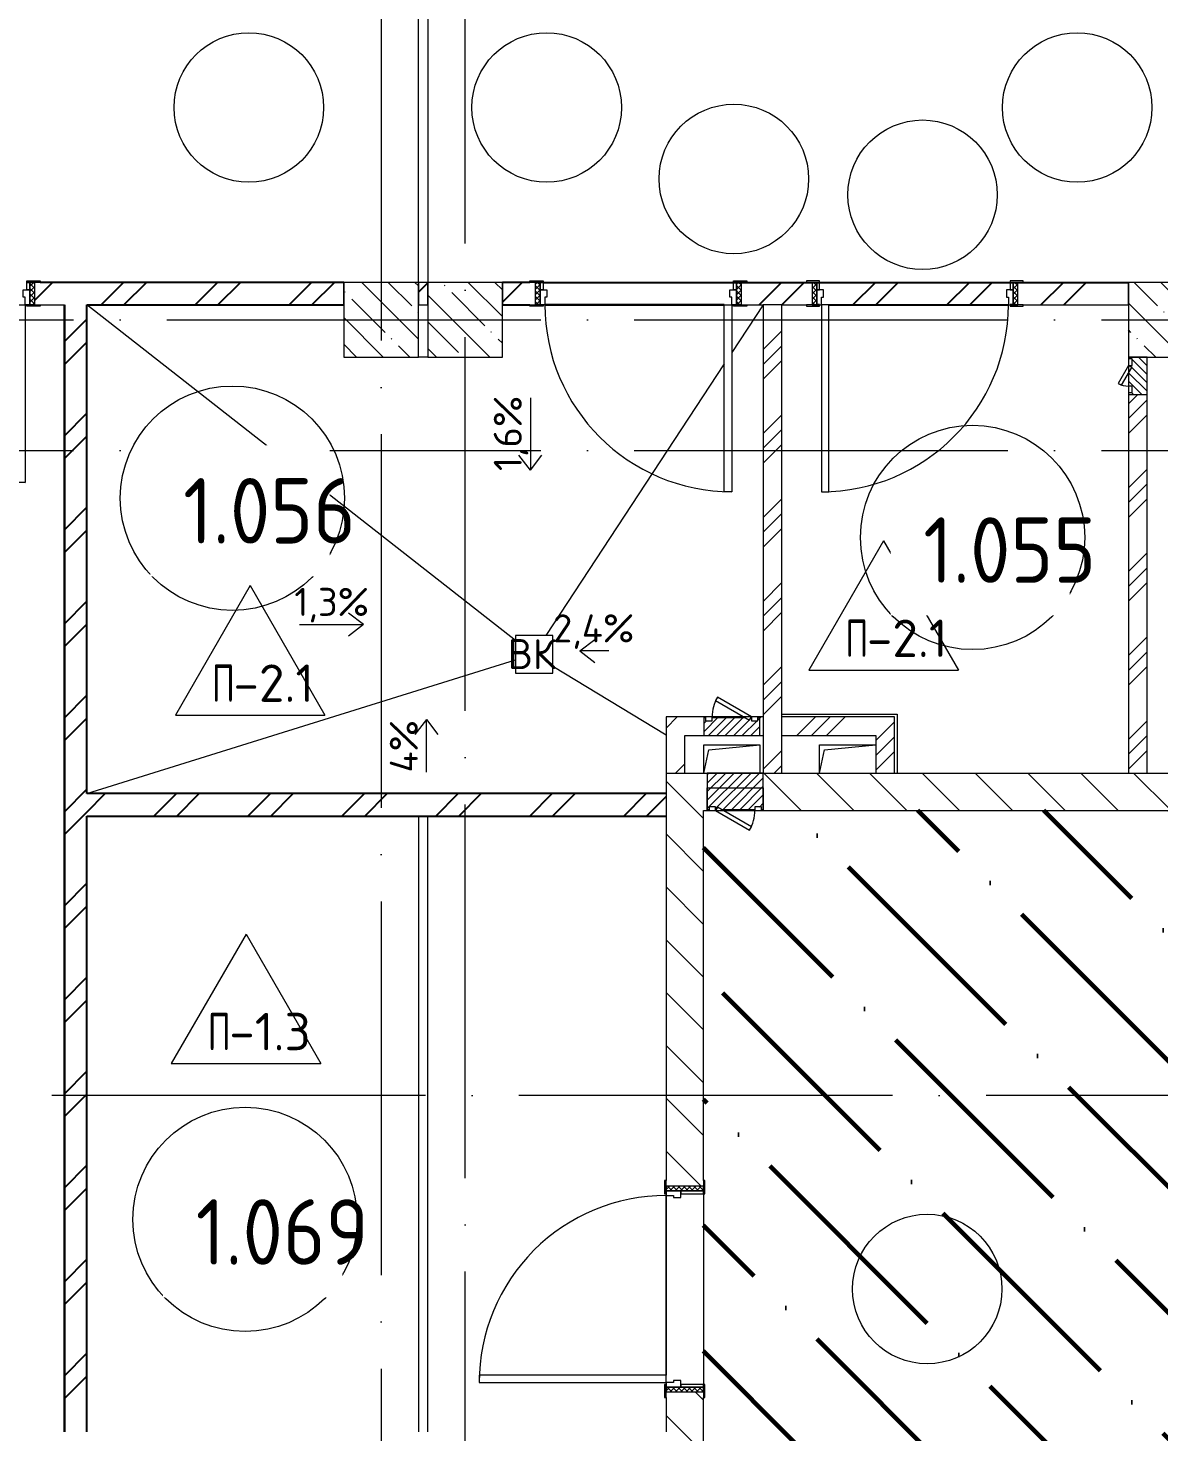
# Model space of a CAD drawing. Header units: millimetres. Extents: x -68946 to 288321, y -402657 to 324925.
# Drawn here: x 123999 to 130051, y 45725 to 53235 of the extents above; entities that cross this region are included whole.
import ezdxf

# ---------------------------------------------------------------- set-up
doc = ezdxf.new("R2010")
doc.units = ezdxf.units.MM
doc.linetypes.add('ADSK_Линия сетки', pattern=[2500, 2000, -250, 0, -250])
for name, color, linetype, lineweight in [('3.4) ПТ-2.15    4 вып', 200, 'Continuous', 60), ('A-AREA-____-IDEN', 250, 'Continuous', 9), ('A-DETL-GENF-OTLN', 250, 'Continuous', 5), ('A-DOOR-____-IDEN', 31, 'Continuous', 9), ('A-DOOR-____-MCUT', 250, 'Continuous', 5), ('A-DOOR-____-OTLN', 250, 'Continuous', 5), ('A-DOOR-FRAM-MCUT', 31, 'Continuous', 5), ('A-DOOR-FRAM-OTLN', 31, 'Continuous', 5), ('A-FLOR-____-IDEN', 11, 'Continuous', 9), ('A-FLOR-____-OTLN', 192, 'Continuous', 9), ('A-GENM-____-MCUT', 250, 'Continuous', 25), ('A-GENM-____-OTLN', 250, 'Continuous', 9), ('A-GLAZ-____-OTLN', 250, 'Continuous', 5), ('A-WALL-____-MCUT', 250, 'Continuous', 13), ('A-WALL-____-PATT', 250, 'Continuous', 13), ('G-____-____-DIMS', 250, 'Continuous', 9), ('G-____-____-TEXT', 250, 'Continuous', 9), ('I-WALL-____-OTLN', 250, 'Continuous', 9), ('S-COLS-____-MCUT', 250, 'Continuous', 25), ('S-COLS-____-OTLN', 250, 'Continuous', 9), ('S-GRID-____-OTLN', 250, 'Continuous', 9)]:
    doc.layers.add(name, color=color, linetype=linetype, lineweight=lineweight)
doc.styles.add('ISOCPEUR_1', font='isocpeur.ttf', dxfattribs={"width": 0.9, "height": 250})
doc.styles.add('ISOCPEUR_2', font='isocpeur.ttf', dxfattribs={"height": 160})
doc.styles.add('ISOCPEUR_3', font='isocpeur.ttf', dxfattribs={"height": 250})
doc.styles.add('ISOCPEUR_4', font='isocpeur.ttf', dxfattribs={"height": 300})
pattern_1 = [(45, (12287.9, -7e-12), (-251.4472, 251.4472), []), (45, (12287.9, 381), (-251.4472, 251.4472), [])]
pattern_2 = [(135, (12287.91, -0.0006), (-141.42136, -141.42136), [])]
pattern_3 = [(45, (12287.9, -0.0006), (-224.5064, 224.5064), []), (45, (12367.3, -0.0006), (0, 449.0128), []), (45, (12208.54, -0.0006), (0, 449.0128), [])]
pattern_4 = [(45, (12287.9, -0.0006), (-251.4472, 251.4472), []), (45, (12287.9, 381), (-251.4472, 251.4472), [])]
pattern_5 = [(135, (12287.91, -0.0006), (-142.5612, -142.5612), []), (135, (12430.48, -0.0006), (-142.5612, -142.5612), [252.016, -50.403, 3.353, -47.05])]
pattern_6 = [(45, (125, 0), (-22.6274, 22.6274), [])]

# ---------------------------------------------------------------- blocks, each defined once
blk = doc.blocks.new('Дверь_СКБ_1Ст_Внутренняя - Д-23л_1100x2100h_КУИ пищеблока-41879388-АР1_Маркировочный план 1 этажа С2и3')
at = {"layer": 'A-DOOR-____-OTLN'}
h = blk.add_hatch(dxfattribs=at)
h.set_pattern_fill('FP_12', color=256, style=0, pattern_type=2)
h.set_pattern_definition([(135, (1751.41, 124.685), (-14.14214, -14.14214), []), (225, (1751.41, 124.685), (14.14214, -14.14214), [])])
h.paths.add_polyline_path([(537.5, 60), (537.5, -60), (562.5, -60), (562.5, 60)])
at = {"layer": 'A-DOOR-FRAM-OTLN'}
h = blk.add_hatch(dxfattribs=at)
h.set_pattern_fill('FP_13', color=256, style=0, pattern_type=2)
h.set_pattern_definition([(45, (-371.384, 124.685), (-14.1421, 14.1421), []), (135, (-371.384, 124.685), (-14.1421, -14.1421), [])])
h.paths.add_polyline_path([(-537.5, 60), (-537.5, -60), (-512.5, -60), (-512.5, 60)])
at = {"layer": 'A-DOOR-____-MCUT'}
for p, q in [((512.5, 1060), (472.5, 1060)), ((472.5, 1060), (472.5, 60)), ((512.5, 60), (512.5, 1060)), ((472.5, 60), (512.5, 60))]:
    blk.add_line(p, q, dxfattribs=at)
at = {"layer": 'A-DOOR-____-OTLN'}
blk.add_arc((512.5, 60), 1000, 90, 180, dxfattribs=at)
at = {"layer": 'A-DOOR-FRAM-MCUT'}
for p, q in [((-497.5, 68), (-567.5, 68)), ((-567.5, 68), (-567.5, 60)), ((-567.5, 60), (-497.5, 60)), ((-512.5, 60), (-537.5, 60)), ((-537.5, 60), (-537.5, -60)), ((-487.5, 60), (-512.5, 60)), ((-512.5, 60), (-512.5, -20)), ((-512.5, -60), (-512.5, 60)), ((-497.5, 60), (-512.5, 60)), ((-512.5, 60), (-512.5, 59)), ((-512.5, 59), (-497.5, 59)), ((-497.5, 60), (-497.5, 68)), ((-497.5, 59), (-497.5, 60)), ((-487.5, 20), (-487.5, 60)), ((-477.5, 20), (-487.5, 20)), ((-477.5, -20), (-477.5, 20)), ((512.5, 20), (502.5, 20)), ((502.5, 20), (502.5, -20)), ((512.5, 60), (512.5, 20)), ((537.5, 60), (512.5, 60)), ((592.5, 68), (522.5, 68)), ((522.5, 68), (522.5, 60)), ((537.5, 60), (522.5, 60)), ((522.5, 60), (522.5, 59)), ((522.5, 60), (592.5, 60)), ((522.5, 59), (537.5, 59)), ((537.5, -20), (537.5, 60)), ((562.5, 60), (537.5, 60)), ((537.5, 60), (537.5, -60)), ((537.5, 59), (537.5, 60)), ((562.5, -60), (562.5, 60)), ((592.5, 60), (592.5, 68)), ((-497.5, -60), (-567.5, -60)), ((-567.5, -60), (-567.5, -68)), ((-567.5, -68), (-497.5, -68)), ((-537.5, -60), (-512.5, -60)), ((-512.5, -20), (-477.5, -20)), ((-497.5, -20), (-512.5, -20)), ((-512.5, -20), (-512.5, -60)), ((-512.5, -60), (-497.5, -60)), ((-497.5, -60), (-497.5, -20)), ((-497.5, -68), (-497.5, -60)), ((502.5, -20), (537.5, -20)), ((537.5, -20), (522.5, -20)), ((522.5, -20), (522.5, -60)), ((522.5, -60), (537.5, -60)), ((592.5, -60), (522.5, -60)), ((522.5, -60), (522.5, -68)), ((522.5, -68), (592.5, -68)), ((537.5, -60), (537.5, -20)), ((537.5, -60), (562.5, -60)), ((592.5, -68), (592.5, -60))]:
    blk.add_line(p, q, dxfattribs=at)
blk = doc.blocks.new('Дверь_СКБ_1Ст_Внутренняя - Д-21п_1100x2100h_Пищеблок_Производственная часть-V27-АР1_Маркировочный план 1 этажа С2и3')
at = {"layer": 'A-DOOR-____-OTLN'}
h = blk.add_hatch(dxfattribs=at)
h.set_pattern_fill('FP_34', color=256, style=0, pattern_type=2)
h.set_pattern_definition([(225, (1751.41, -124.685), (-14.14214, 14.14214), []), (135, (1751.41, -124.685), (14.14214, 14.14214), [])])
h.paths.add_polyline_path([(562.5, -60), (562.5, 60), (537.5, 60), (537.5, -60)])
at = {"layer": 'A-DOOR-FRAM-OTLN'}
h = blk.add_hatch(dxfattribs=at)
h.set_pattern_fill('FP_35', color=256, style=0, pattern_type=2)
h.set_pattern_definition([(315, (-371.384, -124.685), (-14.1421, -14.1421), []), (225, (-371.384, -124.685), (-14.1421, 14.1421), [])])
h.paths.add_polyline_path([(-530.9, -60), (-512.5, -60), (-512.5, 60), (-537.5, 60), (-537.5, -60)])
at = {"layer": 'A-DOOR-____-MCUT'}
for p, q in [((472.5, -60), (512.5, -60)), ((472.5, -1060), (472.5, -60)), ((512.5, -60), (512.5, -1060)), ((512.5, -1060), (472.5, -1060))]:
    blk.add_line(p, q, dxfattribs=at)
at = {"layer": 'A-DOOR-____-OTLN'}
blk.add_arc((512.5, -60), 1000, 180, 270, dxfattribs=at)
at = {"layer": 'A-DOOR-FRAM-MCUT'}
for p, q in [((-567.5, 68), (-497.5, 68)), ((-567.5, 60), (-567.5, 68)), ((-497.5, 60), (-567.5, 60)), ((-537.5, 60), (-512.5, 60)), ((-537.5, -60), (-537.5, 60)), ((-512.5, 60), (-512.5, -60)), ((-512.5, 60), (-497.5, 60)), ((-512.5, 20), (-512.5, 60)), ((-512.5, 20), (-477.5, 20)), ((-512.5, -60), (-512.5, 20)), ((-497.5, 20), (-512.5, 20)), ((-497.5, 68), (-497.5, 60)), ((-497.5, 60), (-497.5, 20)), ((-477.5, 20), (-477.5, -20)), ((502.5, 20), (537.5, 20)), ((502.5, -20), (502.5, 20)), ((522.5, 60), (522.5, 68)), ((522.5, 68), (592.5, 68)), ((522.5, 20), (522.5, 60)), ((522.5, 60), (537.5, 60)), ((592.5, 60), (522.5, 60)), ((537.5, 20), (522.5, 20)), ((537.5, -60), (537.5, 60)), ((537.5, 60), (562.5, 60)), ((537.5, 60), (537.5, 20)), ((537.5, 20), (537.5, -60)), ((562.5, 60), (562.5, -60)), ((592.5, 68), (592.5, 60)), ((-567.5, -60), (-497.5, -60)), ((-567.5, -68), (-567.5, -60)), ((-497.5, -68), (-567.5, -68)), ((-512.5, -60), (-537.5, -60)), ((-512.5, -59), (-497.5, -59)), ((-512.5, -60), (-512.5, -59)), ((-487.5, -60), (-512.5, -60)), ((-497.5, -60), (-512.5, -60)), ((-497.5, -59), (-497.5, -60)), ((-497.5, -60), (-497.5, -68)), ((-487.5, -20), (-487.5, -60)), ((-477.5, -20), (-487.5, -20)), ((512.5, -20), (502.5, -20)), ((512.5, -60), (512.5, -20)), ((537.5, -60), (512.5, -60)), ((522.5, -60), (522.5, -59)), ((522.5, -59), (537.5, -59)), ((537.5, -60), (522.5, -60)), ((522.5, -68), (522.5, -60)), ((522.5, -60), (592.5, -60)), ((592.5, -68), (522.5, -68)), ((537.5, -59), (537.5, -60)), ((562.5, -60), (537.5, -60)), ((592.5, -60), (592.5, -68))]:
    blk.add_line(p, q, dxfattribs=at)
blk = doc.blocks.new('Дверь_СКБ_2Ст_Внутренняя - Д-27л_1400x2100h_Помещение холодильным оборудованием-41796115-АР1_Маркировочный план 1 этажа С2и3')
at = {"layer": 'A-DOOR-____-OTLN'}
h = blk.add_hatch(dxfattribs=at)
h.set_pattern_fill('FP_42', color=256, style=0, pattern_type=2)
h.set_pattern_definition([(225, (1601.41, -124.685), (-14.14214, 14.14214), []), (135, (1601.41, -124.685), (14.14214, 14.14214), [])])
h.paths.add_polyline_path([(712.5, -60), (712.5, 60), (687.5, 60), (687.5, -60)])
at = {"layer": 'A-DOOR-FRAM-OTLN'}
h = blk.add_hatch(dxfattribs=at)
h.set_pattern_fill('FP_43', color=256, style=0, pattern_type=2)
h.set_pattern_definition([(315, (-521.384, -124.685), (-14.1421, -14.1421), []), (225, (-521.384, -124.685), (-14.1421, 14.1421), [])])
h.paths.add_polyline_path([(-687.5, -60), (-662.5, -60), (-662.5, 60), (-687.5, 60)])
at = {"layer": 'A-DOOR-____-MCUT'}
for p, q in [((-637.5, -60), (-597.5, -60)), ((-637.5, -410), (-637.5, -60)), ((-597.5, -60), (-597.5, -410)), ((622.5, -60), (662.5, -60)), ((622.5, -1010), (622.5, -60)), ((662.5, -60), (662.5, -1010)), ((-597.5, -410), (-637.5, -410)), ((662.5, -1010), (622.5, -1010))]:
    blk.add_line(p, q, dxfattribs=at)
at = {"layer": 'A-DOOR-____-OTLN'}
for centre, radius, start, end in [((-637.5, -60), 350, 270, 360), ((662.5, -60), 950, 180, 270)]:
    blk.add_arc(centre, radius, start, end, dxfattribs=at)
at = {"layer": 'A-DOOR-FRAM-MCUT'}
for p, q in [((-717.5, 68), (-647.5, 68)), ((-717.5, 60), (-717.5, 68)), ((-647.5, 60), (-717.5, 60)), ((-687.5, 60), (-662.5, 60)), ((-687.5, -60), (-687.5, 60)), ((-662.5, 60), (-662.5, -60)), ((-662.5, 60), (-647.5, 60)), ((-662.5, 20), (-662.5, 60)), ((-662.5, 20), (-627.5, 20)), ((-662.5, -60), (-662.5, 20)), ((-647.5, 20), (-662.5, 20)), ((-647.5, 68), (-647.5, 60)), ((-647.5, 60), (-647.5, 20)), ((-627.5, 20), (-627.5, -20)), ((652.5, 20), (687.5, 20)), ((652.5, -20), (652.5, 20)), ((672.5, 60), (672.5, 68)), ((672.5, 68), (742.5, 68)), ((672.5, 20), (672.5, 60)), ((672.5, 60), (687.5, 60)), ((742.5, 60), (672.5, 60)), ((687.5, 20), (672.5, 20)), ((687.5, -60), (687.5, 60)), ((687.5, 60), (712.5, 60)), ((687.5, 60), (687.5, 20)), ((687.5, 20), (687.5, -60)), ((712.5, 60), (712.5, -60)), ((742.5, 68), (742.5, 60)), ((-717.5, -60), (-647.5, -60)), ((-717.5, -68), (-717.5, -60)), ((-647.5, -68), (-717.5, -68)), ((-662.5, -60), (-687.5, -60)), ((-662.5, -59), (-647.5, -59)), ((-662.5, -60), (-662.5, -59)), ((-637.5, -60), (-662.5, -60)), ((-647.5, -60), (-662.5, -60)), ((-647.5, -59), (-647.5, -60)), ((-647.5, -60), (-647.5, -68)), ((-637.5, -20), (-637.5, -60)), ((-627.5, -20), (-637.5, -20)), ((662.5, -20), (652.5, -20)), ((662.5, -60), (662.5, -20)), ((687.5, -60), (662.5, -60)), ((672.5, -60), (672.5, -59)), ((672.5, -59), (687.5, -59)), ((687.5, -60), (672.5, -60)), ((672.5, -68), (672.5, -60)), ((672.5, -60), (742.5, -60)), ((742.5, -68), (672.5, -68)), ((687.5, -59), (687.5, -60)), ((712.5, -60), (687.5, -60)), ((742.5, -60), (742.5, -68))]:
    blk.add_line(p, q, dxfattribs=at)
blk = doc.blocks.new('Дверь_СКБ_1Ст_Внутренняя - Д-14п_1100x2100h_Кладовая-41857153-АР1_Маркировочный план 1 этажа С2и3')
at = {"layer": 'A-DOOR-____-OTLN'}
h = blk.add_hatch(dxfattribs=at)
h.set_pattern_fill('FP_14', color=256, style=0, pattern_type=2)
h.set_pattern_definition([(135, (1751.41, 164.685), (-14.14214, -14.14214), []), (225, (1751.41, 164.685), (14.14214, -14.14214), [])])
h.paths.add_polyline_path([(537.5, 17.9), (537.5, -100), (562.5, -100), (562.5, 100), (537.5, 100), (537.5, 47.6)])
at = {"layer": 'A-DOOR-FRAM-OTLN'}
h = blk.add_hatch(dxfattribs=at)
h.set_pattern_fill('FP_15', color=256, style=0, pattern_type=2)
h.set_pattern_definition([(45, (-371.384, 164.685), (-14.1421, 14.1421), []), (135, (-371.384, 164.685), (-14.1421, -14.1421), [])])
h.paths.add_polyline_path([(-537.5, -100), (-512.5, -100), (-512.5, 100), (-537.5, 100), (-537.5, -55.3)])
at = {"layer": 'A-DOOR-____-MCUT'}
for p, q in [((-487.5, 1100), (-487.5, 100)), ((-447.5, 1100), (-487.5, 1100)), ((-447.5, 100), (-447.5, 1100)), ((-487.5, 100), (-447.5, 100))]:
    blk.add_line(p, q, dxfattribs=at)
at = {"layer": 'A-DOOR-____-OTLN'}
blk.add_arc((-487.5, 100), 1000, 360, 90, dxfattribs=at)
at = {"layer": 'A-DOOR-FRAM-MCUT'}
for p, q in [((-497.5, 108), (-567.5, 108)), ((-567.5, 108), (-567.5, 100)), ((-567.5, 100), (-497.5, 100)), ((-512.5, 100), (-537.5, 100)), ((-537.5, 100), (-537.5, -100)), ((-487.5, 100), (-512.5, 100)), ((-512.5, 100), (-512.5, 20)), ((-512.5, -100), (-512.5, 100)), ((-497.5, 100), (-512.5, 100)), ((-512.5, 100), (-512.5, 99)), ((-512.5, 99), (-497.5, 99)), ((-497.5, 100), (-497.5, 108)), ((-497.5, 99), (-497.5, 100)), ((-487.5, 60), (-487.5, 100)), ((512.5, 100), (512.5, 60)), ((537.5, 100), (512.5, 100)), ((592.5, 108), (522.5, 108)), ((522.5, 108), (522.5, 100)), ((537.5, 100), (522.5, 100)), ((522.5, 100), (522.5, 99)), ((522.5, 100), (592.5, 100)), ((522.5, 99), (537.5, 99)), ((537.5, 20), (537.5, 100)), ((562.5, 100), (537.5, 100)), ((537.5, 100), (537.5, -100)), ((537.5, 99), (537.5, 100)), ((562.5, -100), (562.5, 100)), ((592.5, 100), (592.5, 108)), ((-512.5, 20), (-477.5, 20)), ((-497.5, 20), (-512.5, 20)), ((-512.5, 20), (-512.5, -100)), ((-497.5, -100), (-497.5, 20)), ((-477.5, 60), (-487.5, 60)), ((-477.5, 20), (-477.5, 60)), ((512.5, 60), (502.5, 60)), ((502.5, 60), (502.5, 20)), ((502.5, 20), (537.5, 20)), ((537.5, 20), (522.5, 20)), ((522.5, 20), (522.5, -100)), ((537.5, -100), (537.5, 20)), ((-497.5, -100), (-567.5, -100)), ((-567.5, -100), (-567.5, -108)), ((-567.5, -108), (-497.5, -108)), ((-537.5, -100), (-512.5, -100)), ((-512.5, -100), (-497.5, -100)), ((-497.5, -108), (-497.5, -100)), ((522.5, -100), (537.5, -100)), ((592.5, -100), (522.5, -100)), ((522.5, -100), (522.5, -108)), ((522.5, -108), (592.5, -108)), ((537.5, -100), (562.5, -100)), ((592.5, -108), (592.5, -100))]:
    blk.add_line(p, q, dxfattribs=at)
blk = doc.blocks.new('_Wn_-As_OpeningMEP_floor__Rectangular - _Wn_-As_OpeningMEP_floor__Rectangular-34858124-АР1_Маркировочный план 1 этажа С2и3')
at = {"layer": 'A-DETL-GENF-OTLN', "lineweight": 5}
for p, q in [((-150, -25), (-123.4, 98.4)), ((-123.4, 98.4), (150, 125))]:
    blk.add_line(p, q, dxfattribs=at)
blk = doc.blocks.new('АР_Люк - ЛРС_ВК_200х200_внутренний_RAL 9006-V129-АР1_Маркировочный план 1 этажа С2и3')
at = {"layer": 'A-DOOR-____-OTLN'}
h = blk.add_hatch(dxfattribs=at)
h.set_pattern_fill('FP_148', color=256, style=0, pattern_type=2)
h.set_pattern_definition(pattern_6)
h.paths.add_polyline_path([(25, -50), (225, -50), (225, 50), (215, 50), (215, 30), (180, 30), (180, 50), (170, 32.7), (140, 50), (70, 50), (70, 30), (35, 30), (35, 50), (25, 50), (25, -43.3)])
at = {"layer": 'A-DETL-GENF-OTLN', "lineweight": 5}
for p, q in [((225, 50), (25, 50)), ((25, 50), (25, -50)), ((225, -50), (225, 50)), ((25, -50), (225, -50))]:
    blk.add_line(p, q, dxfattribs=at)
at = {"layer": 'A-DOOR-____-MCUT', "lineweight": 5}
for p, q in [((84.7, 105), (74.7, 87.7)), ((74.7, 87.7), (170, 32.7)), ((180, 50), (84.7, 105)), ((70, 50), (35, 50)), ((35, 50), (35, 30)), ((35, 30), (70, 30)), ((70, 30), (70, 50)), ((170, 32.7), (180, 50)), ((215, 50), (180, 50)), ((180, 50), (180, 30)), ((180, 30), (215, 30)), ((215, 30), (215, 50))]:
    blk.add_line(p, q, dxfattribs=at)
blk.add_arc((180, 50), 110, 150, 180, dxfattribs=at)
at = {"layer": 'A-DOOR-____-OTLN'}
blk.add_line((180, 50), (84.7, 105), dxfattribs=at)
blk = doc.blocks.new('АР_Люк - ЛРС_ВК_300х400_внутренний_RAL 9003-42726780-АР1_Маркировочный план 1 этажа С2и3')
at = {"layer": 'A-DOOR-____-OTLN'}
h = blk.add_hatch(dxfattribs=at)
h.set_pattern_fill('FP_148', color=256, style=0, pattern_type=2)
h.set_pattern_definition(pattern_6)
h.paths.add_polyline_path([(92.8, -50), (275, -50), (275, 50), (265, 50), (265, 30), (230, 30), (230, 50), (220, 32.7), (190, 50), (20, 50), (20, 30), (-15, 30), (-15, 50), (-25, 50), (-25, -50), (38.1, -50)])
at = {"layer": 'A-DETL-GENF-OTLN', "lineweight": 5}
for p, q in [((275, 50), (-25, 50)), ((-25, 50), (-25, -50)), ((275, -50), (275, 50)), ((-25, -50), (275, -50))]:
    blk.add_line(p, q, dxfattribs=at)
at = {"layer": 'A-DOOR-____-MCUT', "lineweight": 5}
for p, q in [((48.1, 155), (38.1, 137.7)), ((230, 50), (48.1, 155)), ((38.1, 137.7), (220, 32.7)), ((20, 50), (-15, 50)), ((-15, 50), (-15, 30)), ((-15, 30), (20, 30)), ((20, 30), (20, 50)), ((220, 32.7), (230, 50)), ((265, 50), (230, 50)), ((230, 50), (230, 30)), ((230, 30), (265, 30)), ((265, 30), (265, 50))]:
    blk.add_line(p, q, dxfattribs=at)
blk.add_arc((230, 50), 210, 150, 180, dxfattribs=at)
at = {"layer": 'A-DOOR-____-OTLN'}
blk.add_line((230, 50), (48.1, 155), dxfattribs=at)
blk = doc.blocks.new('ASML_АР_Отделка Люка - ВО Отделка люков_Грунтовка 0_Шпатлевка 0_Окраска 0_0-42467640-АР1_Маркировочный план 1 этажа С2и3')
at = {"layer": 'A-GENM-____-MCUT', "lineweight": 5}
for p, q in [((-140, 3), (-150, 3)), ((-150, 3), (-150, 0)), ((65, 3), (-105, 3)), ((150, 3), (140, 3)), ((150, 0), (150, 3)), ((-150, 0), (-140, 0)), ((-105, 0), (70.2, 0)), ((103.3, 0), (105, 0)), ((140, 0), (150, 0))]:
    blk.add_line(p, q, dxfattribs=at)
blk = doc.blocks.new('АР_Люк - ЛРС_ВК_300х400_внутренний_RAL 9003-V140-АР1_Маркировочный план 1 этажа С2и3')
at = {"layer": 'A-DOOR-____-OTLN'}
h = blk.add_hatch(dxfattribs=at)
h.set_pattern_fill('FP_148', color=256, style=0, pattern_type=2)
h.set_pattern_definition(pattern_6)
h.paths.add_polyline_path([(20, 100), (20, 80), (0, 80), (-15, 85.5), (-15, 100), (-25, 100), (-25, -100), (275, -100), (275, 100), (265, 100), (264.6, 80), (230, 80), (230, 100), (220, 82.7), (190, 100), (38.1, 100)])
at = {"layer": 'A-DETL-GENF-OTLN', "lineweight": 5}
for p, q in [((275, 100), (-25, 100)), ((-25, 100), (-25, -100)), ((275, -100), (275, 100)), ((-25, -100), (275, -100))]:
    blk.add_line(p, q, dxfattribs=at)
at = {"layer": 'A-DOOR-____-MCUT', "lineweight": 5}
for p, q in [((48.1, 205), (38.1, 187.7)), ((38.1, 187.7), (220, 82.7)), ((230, 100), (48.1, 205)), ((20, 100), (-15, 100)), ((-15, 100), (-15, 80)), ((-15, 80), (20, 80)), ((20, 80), (20, 100)), ((220, 82.7), (230, 100)), ((265, 100), (230, 100)), ((230, 100), (230, 80)), ((230, 80), (265, 80)), ((265, 80), (265, 100))]:
    blk.add_line(p, q, dxfattribs=at)
blk.add_arc((230, 100), 210, 150, 180, dxfattribs=at)
at = {"layer": 'A-DOOR-____-OTLN'}
blk.add_line((230, 100), (48.1, 205), dxfattribs=at)
blk = doc.blocks.new('ASML_АР_Отделка Люка - ВО Отделка люков_Грунтовка 0_Шпатлевка 0_Окраска 0_0-V141-АР1_Маркировочный план 1 этажа С2и3')
at = {"layer": 'A-GENM-____-MCUT', "lineweight": 5}
for p, q in [((-140, 3), (-150, 3)), ((-150, 3), (-150, 0)), ((65, 3), (-105, 3)), ((150, 3), (140, 3)), ((150, 0), (150, 3)), ((-150, 0), (-140, 0)), ((-105, 0), (70.2, 0)), ((103.3, 0), (105, 0)), ((140, 0), (150, 0))]:
    blk.add_line(p, q, dxfattribs=at)
blk = doc.blocks.new('AAR_СКБ_Марка_Помещения_мал - Номер-28977439-АР1_Маркировочный план 1 этажа С2и3')
at = {"layer": 'A-AREA-____-IDEN'}
blk.add_circle((-0.028, 0), 3, dxfattribs=at)
blk = doc.blocks.new('AAR_СКБ_Марка_Перекрытия - Марка пола-17325028-АР1_Маркировочный план 1 этажа С2и3')
at = {"layer": 'A-FLOR-____-IDEN'}
for p, q in [((0, 6.932), (-4.002, 0)), ((0, 6.932), (4.002, 0)), ((-4.002, 0), (4.002, 0))]:
    blk.add_line(p, q, dxfattribs=at)
blk = doc.blocks.new('ADSK_Марка_Дверь - Типоразмер_ADSK_Марка-30565456-АР1_Маркировочный план 1 этажа С2и3')
at = {"layer": 'A-DOOR-____-IDEN'}
blk.add_circle((0, 0), 4, dxfattribs=at)

msp = doc.modelspace()

# ---------------------------------------------------------------- hatches: boundary and pattern name
h = msp.add_hatch()
h.set_pattern_fill('FP_4', color=256, style=0, pattern_type=2)
h.set_pattern_definition(pattern_1)
h.paths.add_polyline_path([(127814.7612, 51755.0006), (128032.8925, 51755.0006), (128032.8925, 51875.0006), (127814.7612, 51875.0006), (127814.7612, 51814.9838)])
h.paths.add_polyline_path([(126714.7612, 51755.0006), (126714.7612, 51875.0006), (126537.8919, 51875.0006), (126537.8919, 51755.0006), (126684.7612, 51755.0006)])
h.paths.add_polyline_path([(126106.0385, 51755.0006), (126137.8919, 51755.0006), (126137.8919, 51875.0006), (126087.8919, 51875.0006), (126087.8919, 51755.0006)])
h.paths.add_polyline_path([(125687.8919, 51755.0006), (125687.8919, 51875.0006), (124032.8919, 51875.0006), (124032.8919, 51755.0006), (125420.578, 51755.0006)])
h.paths.add_polyline_path([(122632.8919, 51755.0006), (122632.8919, 51875.0006), (121387.8919, 51875.0006), (121387.8919, 51755.0006), (122602.8919, 51755.0006)])
h.paths.add_polyline_path([(120987.8919, 51755.0006), (120987.8919, 51875.0006), (118787.4669, 51875.0006), (118787.4669, 51755.0006), (119936.8942, 51755.0006)])
h.paths.add_polyline_path([(116852.322, 51755.0006), (117087.8919, 51755.0006), (117087.8919, 51875.0006), (115017.9138, 51875.0006), (115017.9138, 51755.0006), (116624.4823, 51755.0006)])
h.paths.add_polyline_path([(117487.8919, 51755.0006), (117687.4669, 51755.0006), (117687.4669, 51875.0006), (117487.8919, 51875.0006), (117487.8919, 51814.9838)])
h.paths.add_polyline_path([(111711.3684, 51755.0006), (111807.8919, 51755.0006), (111807.8919, 51875.0006), (111687.8919, 51875.0006), (111687.8919, 51755.0006)])
h.paths.add_polyline_path([(113917.9138, 51755.0006), (113917.9138, 51875.0006), (111813.8919, 51875.0006), (111813.8919, 51755.0006), (113887.9138, 51755.0006)])
h = msp.add_hatch()
h.set_pattern_fill('FP_4', color=256, style=0, pattern_type=2)
h.set_pattern_definition(pattern_4)
h.paths.add_polyline_path([(113887.9138, 51755), (113917.9138, 51755), (113917.9138, 51875), (111687.8919, 51874.9994), (111687.8919, 51755), (113879.9268, 51755)])
h.paths.add_polyline_path([(115017.9138, 51755), (117087.8919, 51755), (117087.8919, 51875), (115017.9138, 51875)])
h.paths.add_polyline_path([(121964.6333, 51755), (122632.8919, 51755), (122632.8919, 51875), (121387.8919, 51875), (121387.8919, 51755)])
h.paths.add_polyline_path([(124062.8919, 51755), (125687.8919, 51755), (125687.8919, 51875), (124032.8919, 51875), (124032.8919, 51755)])
h.paths.add_polyline_path([(126684.7612, 51755), (126714.7612, 51755), (126714.7612, 51875), (126537.8919, 51874.9994), (126537.8919, 51755), (126629.9138, 51755)])
h.paths.add_polyline_path([(126137.8919, 51755), (126137.8919, 51874.9994), (126087.8919, 51874.9994), (126087.8919, 51755), (126115.6063, 51755)])
h.paths.add_polyline_path([(129887.8919, 51755), (129887.8919, 51875), (127814.7612, 51875), (127814.7612, 51755)])
h.paths.add_polyline_path([(117687.4669, 51755), (117687.4669, 51875), (117487.8919, 51874.9994), (117487.8919, 51755), (117657.4669, 51755)])
h.paths.add_polyline_path([(118931.2078, 51755), (120987.8919, 51755), (120987.8919, 51875), (118787.4669, 51875), (118787.4669, 51755), (118817.4669, 51755)])
h = msp.add_hatch()
h.set_pattern_fill('FP_4', color=256, style=0, pattern_type=2)
h.set_pattern_definition(pattern_4)
h.paths.add_polyline_path([(134465.8793, 51755), (135037.9134, 51755), (135037.9134, 51875), (131727.8919, 51875), (131727.8919, 51755), (133029.306, 51755)])
h.paths.add_polyline_path([(136067.9134, 51755), (136237.8919, 51755), (136237.8919, 51875), (136037.9134, 51874.9994), (136037.9134, 51755)])
h.paths.add_polyline_path([(130679.8903, 51755), (130287.8919, 51755), (130287.8919, 51875), (130287.8919, 51875), (130287.8919, 51755), (130667.4417, 51755)], flags=0)
h.paths.add_polyline_path([(129887.8919, 51755), (129887.8919, 51875), (129294.7749, 51875), (129294.7749, 51755), (129734.8777, 51755)], flags=0)
h.paths.add_polyline_path([(131727.9013, 51755), (131727.8825, 51875), (131727.8919, 51875), (131727.8919, 51755), (128194.7433, 51755)])
h = msp.add_hatch()
h.set_pattern_fill('FP_4', color=256, style=0, pattern_type=2)
h.set_pattern_definition(pattern_1)
h.paths.add_polyline_path([(124312.9138, 45725.0006), (124312.9138, 51755.0006), (124192.9138, 51755.0006), (124192.9138, 45725.0006)])
h = msp.add_hatch()
h.set_pattern_fill('FP_4', color=256, style=0, pattern_type=2)
h.set_pattern_definition(pattern_1)
h.paths.add_polyline_path([(127392.9138, 49020.0012), (127412.9138, 49020.0012), (127412.9138, 49140.0012), (124312.9138, 49140.0012), (124312.9138, 49020.0012), (126791.499, 49020.0012)])
at = {"layer": '3.4) ПТ-2.15    4 вып'}
h = msp.add_hatch(dxfattribs=at)
h.set_pattern_fill('ANSI36', color=256, scale=150, angle=90)
h.paths.add_polyline_path([(130987.8919, 45325), (148787.9138, 45325), (148787.9138, 49050.0006), (127612.9138, 49050.0006), (127612.9138, 45525), (124352.9138, 45525), (124352.9138, 43325.1926), (127612.9138, 43325.1926), (127612.9138, 39775.023), (121357.9147, 39775.023), (121357.9147, 36800.9403), (122877.9144, 36800.9403), (122877.9144, 35974.9403), (126337.9144, 35974.9403), (126337.9144, 24349.9994), (130987.8919, 24349.9994), (130987.8919, 34875), (130607.9138, 34875), (130607.9138, 36475), (130987.8919, 36475), (130987.8919, 39775.023)])
at = {"layer": 'A-WALL-____-PATT', "lineweight": 15, "true_color": 0x000000}
h = msp.add_hatch(dxfattribs=at)
h.set_pattern_fill('FP_5', color=18, style=0, pattern_type=2)
h.set_pattern_definition(pattern_3)
h.paths.add_polyline_path([(127932.9138, 49250.0006), (128032.8925, 49250.0006), (128032.8925, 51755), (127932.8925, 51755), (127932.8925, 49250.0006)])
h = msp.add_hatch(dxfattribs=at)
h.set_pattern_fill('FP_5', color=18, style=0, pattern_type=2)
h.set_pattern_definition(pattern_3)
h.paths.add_polyline_path([(129987.8919, 49250.0006), (129987.8919, 51274.9994), (129887.8919, 51274.9994), (129887.8919, 49250.0006)])
h = msp.add_hatch(dxfattribs=at)
h.set_pattern_fill('FP_5', color=18, style=0, pattern_type=2)
h.set_pattern_definition(pattern_3)
h.paths.add_polyline_path([(127412.9138, 49250.0006), (127512.9138, 49250.0006), (127512.9138, 49550.0006), (127412.9138, 49550.0006), (127412.9138, 49357.2648)])
h = msp.add_hatch(dxfattribs=at)
h.set_pattern_fill('FP_5', color=18, style=0, pattern_type=2)
h.set_pattern_definition(pattern_3)
h.paths.add_polyline_path([(127512.9138, 49450.0006), (127614.7749, 49450.0006), (127614.7749, 49550.0006), (127512.9138, 49550.0006), (127512.9138, 49455.0095)])
h.paths.add_polyline_path([(127914.7749, 49450.0006), (127932.8925, 49450.0006), (127932.8925, 49550.0006), (127914.7749, 49550.0006), (127914.7749, 49531.2028)])
h = msp.add_hatch(dxfattribs=at)
h.set_pattern_fill('FP_5', color=18, style=0, pattern_type=2)
h.set_pattern_definition(pattern_3)
h.paths.add_polyline_path([(128112.8264, 49450.0006), (128534.7749, 49450.0006), (128534.7749, 49550.0006), (128032.8925, 49550.0006), (128032.8925, 49450.0006)])
h = msp.add_hatch(dxfattribs=at)
h.set_pattern_fill('FP_5', color=18, style=0, pattern_type=2)
h.set_pattern_definition(pattern_3)
h.paths.add_polyline_path([(128634.7749, 49250.0006), (128634.7749, 49550.0006), (128534.7749, 49550.0006), (128534.7749, 49250.0006)])
h = msp.add_hatch(dxfattribs=at)
h.set_pattern_fill('FP_2', color=18, style=0, pattern_type=2)
h.set_pattern_definition(pattern_2)
h.paths.add_polyline_path([(144987.9138, 49050.0006), (145512.8919, 49050.0006), (145512.8919, 49250.0006), (144237.9138, 49250.0006), (144237.9138, 49050.0006), (144812.9138, 49050.0006)])
h.paths.add_polyline_path([(146617.8919, 49050.0006), (148787.9138, 49050.0006), (148787.9138, 49250.0006), (146612.8919, 49250.0006), (146612.8919, 49050.0006)])
h.paths.add_polyline_path([(130710.6383, 49050.0006), (138437.9148, 49050.0006), (138437.9148, 49249.9987), (127932.9138, 49250.0006), (127932.9138, 49050.0006), (130417.6776, 49050.0006)])
h.paths.add_polyline_path([(127612.9138, 49050.0006), (127632.9138, 49050.0006), (127632.9138, 49250.0006), (127412.9138, 49250.0006), (127412.9138, 49050.0006), (127611.9652, 49050.0006)])
h.paths.add_polyline_path([(139792.9138, 49050.0006), (141007.9138, 49050.0006), (141007.9138, 49249.9987), (138987.9148, 49249.9987), (138987.9148, 49050.0006), (139784.5018, 49050.0006)])
h.paths.add_polyline_path([(142702.9138, 49050.0006), (143137.9138, 49050.0006), (143137.9138, 49250.0006), (142107.9138, 49249.9987), (142107.9138, 49050.0006), (142692.9138, 49050.0006)])
h = msp.add_hatch(dxfattribs=at)
h.set_pattern_fill('FP_2', color=18, style=0, pattern_type=2)
h.set_pattern_definition(pattern_2)
h.paths.add_polyline_path([(127562.4251, 45525), (127612.9138, 45525), (127612.9138, 45939.5), (127412.9138, 45939.5), (127412.9138, 45525), (127494.9665, 45525)])
h.paths.add_polyline_path([(127612.9138, 47039.5), (127611.9652, 49050.0006), (127412.9138, 49050.0006), (127412.9138, 47039.5), (127583.7098, 47039.5)])
at = {"layer": 'S-COLS-____-OTLN', "lineweight": 5, "true_color": 0x000000}
h = msp.add_hatch(dxfattribs=at)
h.set_pattern_fill('FP_1', color=18, style=0, pattern_type=2)
h.set_pattern_definition(pattern_5)
h.paths.add_polyline_path([(125687.8919, 51474.9994), (126087.8919, 51474.9994), (126087.8919, 51874.9994), (125687.8919, 51874.9994), (125687.8919, 51755)])
h = msp.add_hatch(dxfattribs=at)
h.set_pattern_fill('FP_1', color=18, style=0, pattern_type=2)
h.set_pattern_definition(pattern_5)
h.paths.add_polyline_path([(126537.8919, 51474.9994), (126537.8919, 51874.9994), (126137.8919, 51874.9994), (126137.8919, 51474.9994), (126526.3784, 51474.9994)])
h = msp.add_hatch(dxfattribs=at)
h.set_pattern_fill('FP_1', color=18, style=0, pattern_type=2)
h.set_pattern_definition(pattern_5)
h.paths.add_polyline_path([(130287.8919, 51474.9994), (130287.8919, 51874.9994), (129887.8919, 51874.9994), (129887.8919, 51474.9994), (130187.8919, 51474.9994)])

# ---------------------------------------------------------------- linework, layer by layer
for p, q in [((125687.8919, 51875), (124062.8919, 51875)), ((126684.7612, 51875), (126537.8919, 51875)), ((126754.7612, 51875), (129887.8919, 51874.9994)), ((124192.9138, 45725.0006), (124192.9138, 51755.0006)), ((124192.9138, 51755), (124192.9138, 45725)), ((124312.9138, 51755), (125687.8919, 51755)), ((124312.9138, 49140.0006), (124312.9138, 51755)), ((126537.8919, 51755), (126684.7612, 51755)), ((127724.7612, 51755), (126764.7612, 51755)), ((126764.7612, 51755), (127724.7612, 51755)), ((128284.7749, 51755), (129244.7749, 51755)), ((127412.9138, 49140.0006), (124312.9138, 49140.0006)), ((124312.9138, 45725), (124312.9138, 49020.0006)), ((124312.9138, 49020.0006), (127412.9138, 49020.0006))]:
    msp.add_line(p, q)
at = {"layer": 'A-FLOR-____-OTLN', "color": 18, "lineweight": 5, "true_color": 0x000000}
for p, q in [((126087.8919, 51875), (126087.8919, 53425)), ((126137.8919, 53425), (126137.8919, 51875)), ((126137.8919, 51474.9994), (126087.8919, 51474.9994)), ((126607.9044, 49985.0255), (126607.9044, 49785.0255)), ((126807.9044, 49985.0255), (126607.9044, 49985.0255)), ((126807.9044, 49785.0255), (126807.9044, 49985.0255)), ((126607.9044, 49785.0255), (126807.9044, 49785.0255)), ((128032.8925, 49565.0006), (128649.7749, 49565.0006)), ((128649.7749, 49565.0006), (128649.7749, 49250.0006)), ((127614.776, 49250.0006), (127614.776, 49400.0006)), ((127614.776, 49400.0006), (127914.7749, 49400.0006)), ((127914.7749, 49400.0006), (127914.7749, 49250.0006)), ((128234.776, 49250.0006), (128234.776, 49400.0006)), ((128234.776, 49400.0006), (128534.7749, 49400.0006)), ((126087.8919, 49020.0006), (126087.8919, 45725)), ((126137.8919, 45725), (126137.8919, 49020.0006)), ((127412.9138, 46989.5), (127412.9138, 46029.5)), ((127412.9138, 46989.5), (127412.9138, 46029.5))]:
    msp.add_line(p, q, dxfattribs=at)
at = {"layer": 'A-FLOR-____-OTLN', "color": 18, "true_color": 0x000000}
for p, q in [((126607.9044, 49959.5409), (124312.9138, 51755)), ((127932.8925, 51755), (127764.7612, 51499.2748)), ((127724.7612, 51438.4354), (126769.1898, 49985.0255)), ((124312.9138, 49140.0006), (126607.9044, 49855.1353)), ((126807.9044, 49821.531), (127412.9138, 49455.0095))]:
    msp.add_line(p, q, dxfattribs=at)
at = {"layer": 'A-WALL-____-MCUT', "color": 18, "lineweight": 15, "true_color": 0x000000}
for p, q in [((125687.8919, 51755), (125687.8919, 51875)), ((126137.8919, 51875), (126087.8919, 51875)), ((126087.8919, 51875), (126087.8919, 51755)), ((126137.8919, 51755), (126137.8919, 51875)), ((126537.8919, 51875), (126537.8919, 51755)), ((128164.7749, 51875), (127844.7612, 51875)), ((129887.8919, 51875), (129324.7749, 51875)), ((129887.8919, 51755), (129887.8919, 51875)), ((124062.8919, 51755), (124192.9138, 51755)), ((126087.8919, 51755), (126137.8919, 51755)), ((127844.7612, 51755), (127932.8925, 51755)), ((127932.8925, 51755), (127932.8925, 49250.0006)), ((128032.8925, 51755), (127932.8925, 51755)), ((128032.8925, 49250.0006), (128032.8925, 51755)), ((128032.8925, 51755), (128164.7749, 51755)), ((129324.7749, 51755), (129887.8919, 51755)), ((129887.8919, 51474.9994), (129887.8919, 51464.9994)), ((129987.8919, 51474.9994), (129887.8919, 51474.9994)), ((129987.8919, 49250.0006), (129987.8919, 51474.9994)), ((129887.8919, 51389.9994), (129887.8919, 51319.9994)), ((129887.8919, 51284.9994), (129887.8919, 49250.0006)), ((127412.9138, 49550.0006), (127412.9138, 47069.5)), ((127614.7749, 49550.0006), (127412.9138, 49550.0006)), ((127932.8925, 49550.0006), (127914.7749, 49550.0006)), ((128634.7749, 49550.0006), (128032.8925, 49550.0006)), ((128634.7749, 49250.0006), (128634.7749, 49550.0006)), ((127512.9138, 49450.0006), (127932.8925, 49450.0006)), ((127512.9138, 49250.0006), (127512.9138, 49450.0006)), ((128032.8925, 49450.0006), (128534.7749, 49450.0006)), ((128534.7749, 49450.0006), (128534.7749, 49250.0006)), ((127412.9138, 49250.0006), (130187.8919, 49250.0006)), ((127632.9138, 49053.0006), (127632.9138, 49170.0006)), ((127632.9138, 49170.0006), (127932.9138, 49170.0006)), ((127932.9138, 49170.0006), (127932.9138, 49053.0006)), ((127612.9138, 49050.0006), (127632.9138, 49050.0006)), ((127612.9138, 47069.5), (127612.9138, 49050.0006)), ((127932.9138, 49050.0006), (138437.9148, 49050.0006)), ((127412.9138, 45909.5), (127412.9138, 45725)), ((127612.9138, 45525), (127612.9138, 45909.5))]:
    msp.add_line(p, q, dxfattribs=at)
at = {"layer": 'G-____-____-DIMS', "color": 18, "true_color": 0x000000}
for p, q in [((126686.9568, 51257.4723), (126686.9568, 50870.4252)), ((126686.9568, 50870.4252), (126625.5707, 50950.4252)), ((126686.9568, 50870.4252), (126748.343, 50950.4252)), ((125793.4062, 50044.4038), (125713.4062, 50105.79)), ((125451.6302, 50044.4038), (125793.4062, 50044.4038)), ((125793.4062, 50044.4038), (125713.4062, 49983.0177)), ((126951.6888, 49902.9324), (127031.6888, 49964.3185)), ((126951.6888, 49902.9324), (127031.6888, 49841.5462)), ((127107.4958, 49902.9324), (126951.6888, 49902.9324)), ((126130.5034, 49536.62), (126069.1172, 49456.62)), ((126130.5034, 49536.62), (126191.8895, 49456.62)), ((126130.5034, 49254.2399), (126130.5034, 49536.62))]:
    msp.add_line(p, q, dxfattribs=at)
at = {"layer": 'I-WALL-____-OTLN', "color": 18, "lineweight": 15, "true_color": 0x000000}
for p, q in [((127412.9138, 46029.5), (127412.9138, 46989.5)), ((127612.9138, 46999.5), (127612.9138, 45979.5))]:
    msp.add_line(p, q, dxfattribs=at)
at = {"layer": 'S-COLS-____-MCUT', "color": 18, "lineweight": 5, "true_color": 0x000000}
for p, q in [((126087.8919, 51874.9994), (125687.8919, 51874.9994)), ((126537.8919, 51874.9994), (126137.8919, 51874.9994)), ((130287.8919, 51874.9994), (129887.8919, 51874.9994)), ((125687.8919, 51755), (125687.8919, 51474.9994)), ((126087.8919, 51474.9994), (126087.8919, 51755)), ((126137.8919, 51755), (126137.8919, 51474.9994)), ((126537.8919, 51474.9994), (126537.8919, 51755)), ((129887.8919, 51755), (129887.8919, 51474.9994)), ((125687.8919, 51474.9994), (126087.8919, 51474.9994)), ((126137.8919, 51474.9994), (126537.8919, 51474.9994)), ((129887.8919, 51474.9994), (129987.8919, 51474.9994)), ((129987.8919, 51474.9994), (130287.8919, 51474.9994))]:
    msp.add_line(p, q, dxfattribs=at)
at = {"layer": 'S-COLS-____-OTLN', "color": 18, "lineweight": 5, "true_color": 0x000000}
for p, q in [((125687.8919, 51874.9994), (125687.8919, 51755)), ((126087.8919, 51755), (126087.8919, 51874.9994)), ((126137.8919, 51874.9994), (126137.8919, 51755)), ((126537.8919, 51755), (126537.8919, 51874.9994)), ((129887.8919, 51874.9994), (129887.8919, 51755))]:
    msp.add_line(p, q, dxfattribs=at)
at = {"layer": 'S-GRID-____-OTLN', "color": 18, "linetype": 'ADSK_Линия сетки', "true_color": 0x000000}
for p, q in [((125887.9138, 61063.6538), (125887.9138, -1649.5356)), ((126337.9138, -2919.5356), (126337.9138, 59793.6538)), ((77240.3519, 51675), (168626.8279, 51675)), ((77240.3519, 50975), (168626.8279, 50975)), ((168626.8279, 47525), (111607.9138, 47525))]:
    msp.add_line(p, q, dxfattribs=at)

# ---------------------------------------------------------------- block references
at = {"layer": 'A-AREA-____-IDEN', "color": 18, "true_color": 0x000000, "xscale": 200, "yscale": 200, "zscale": 99.99999999999993}
for p in [(125098.0535, 50720.349), (129058.9606, 50510.2795), (125165.7023, 46862.1349)]:
    msp.add_blockref('AAR_СКБ_Марка_Помещения_мал - Номер-28977439-АР1_Маркировочный план 1 этажа С2и3', p, dxfattribs=at)
at = {"layer": 'A-DOOR-____-IDEN', "color": 18, "true_color": 0x000000, "xscale": 99.99999999999993, "yscale": 99.99999999999993, "zscale": 99.99999999999993}
for p in [(125180.3718, 52810.5331), (126774.1059, 52810.5331), (129613.3712, 52810.5331), (127775.5737, 52428.1014), (128785.8212, 52343.586), (128810.7504, 46489.5)]:
    msp.add_blockref('ADSK_Марка_Дверь - Типоразмер_ADSK_Марка-30565456-АР1_Маркировочный план 1 этажа С2и3', p, dxfattribs=at)
at = {"layer": 'A-DOOR-____-OTLN', "color": 18, "true_color": 0x000000}
for name, p in [('Дверь_СКБ_2Ст_Внутренняя - Д-27л_1400x2100h_Помещение холодильным оборудованием-41796115-АР1_Маркировочный план 1 этажа С2и3', (123320.3919, 51815)), ('Дверь_СКБ_1Ст_Внутренняя - Д-21п_1100x2100h_Пищеблок_Производственная часть-V27-АР1_Маркировочный план 1 этажа С2и3', (127252.2612, 51815)), ('АР_Люк - ЛРС_ВК_300х400_внутренний_RAL 9003-42726780-АР1_Маркировочный план 1 этажа С2и3', (127639.7749, 49500.0006))]:
    msp.add_blockref(name, p, dxfattribs=at)
for name, p, rotation in [('Дверь_СКБ_1Ст_Внутренняя - Д-23л_1100x2100h_КУИ пищеблока-41879388-АР1_Маркировочный план 1 этажа С2и3', (128757.2749, 51815), 180), ('АР_Люк - ЛРС_ВК_200х200_внутренний_RAL 9006-V129-АР1_Маркировочный план 1 этажа С2и3', (129937.8919, 51249.9994), 90), ('АР_Люк - ЛРС_ВК_300х400_внутренний_RAL 9003-V140-АР1_Маркировочный план 1 этажа С2и3', (127907.9138, 49150.0006), 180), ('Дверь_СКБ_1Ст_Внутренняя - Д-14п_1100x2100h_Кладовая-41857153-АР1_Маркировочный план 1 этажа С2и3', (127512.9138, 46477), 89.99999999999993)]:
    msp.add_blockref(name, p, dxfattribs=dict(at, rotation=rotation))
at = {"layer": 'A-FLOR-____-IDEN', "color": 18, "true_color": 0x000000, "xscale": 99.99999999999993, "yscale": 99.99999999999993, "zscale": 99.99999999999993}
for p in [(128577.1675, 49799.5597), (125187.3245, 49559.3868), (125165.1152, 47695.2322)]:
    msp.add_blockref('AAR_СКБ_Марка_Перекрытия - Марка пола-17325028-АР1_Маркировочный план 1 этажа С2и3', p, dxfattribs=at)
at = {"layer": 'A-GENM-____-MCUT', "color": 18, "lineweight": 5, "true_color": 0x000000, "rotation": 180}
msp.add_blockref('ASML_АР_Отделка Люка - ВО Отделка люков_Грунтовка 0_Шпатлевка 0_Окраска 0_0-V141-АР1_Маркировочный план 1 этажа С2и3', (127782.9138, 49053.0006), dxfattribs=at)
at = {"layer": 'A-GENM-____-OTLN', "color": 18, "lineweight": 5, "true_color": 0x000000}
msp.add_blockref('ASML_АР_Отделка Люка - ВО Отделка люков_Грунтовка 0_Шпатлевка 0_Окраска 0_0-42467640-АР1_Маркировочный план 1 этажа С2и3', (127764.7749, 49547.0006), dxfattribs=at)
at = {"layer": 'A-GLAZ-____-OTLN', "color": 18, "true_color": 0x000000}
for p in [(127764.7754, 49275.0006), (128384.7754, 49275.0006)]:
    msp.add_blockref('_Wn_-As_OpeningMEP_floor__Rectangular - _Wn_-As_OpeningMEP_floor__Rectangular-34858124-АР1_Маркировочный план 1 этажа С2и3', p, dxfattribs=at)

# ---------------------------------------------------------------- texts
at = {"layer": 'A-FLOR-____-IDEN', "color": 18, "true_color": 0x000000, "char_height": 200, "attachment_point": 1, "style": 'ISOCPEUR_2'}
for s, insert, width in [('\\fISOCPEUR|b0|i0|c204|p34|;\\W.7;П', (128371.9326, 50070.9455), 140.295312), ('-2.1', (128487.6878, 50070.9455), 381.60325), ('\\fISOCPEUR|b0|i0|c204|p34|;\\W.7;П', (124982.0896, 49830.7725), 140.295312), ('-2.1', (125097.8448, 49830.7725), 381.60325), ('\\fISOCPEUR|b0|i0|c204|p34|;\\W.7;П', (124959.8803, 47966.6179), 140.295312), ('-1.3', (125075.6355, 47966.6179), 381.60325)]:
    msp.add_mtext(s, dxfattribs=dict(at, insert=insert, width=width))
at = {"layer": 'G-____-____-DIMS', "color": 18, "true_color": 0x000000, "char_height": 150, "attachment_point": 1, "rotation": 90, "line_spacing_factor": 1.149209, "style": 'ISOCPEUR_3'}
for s, insert, width in [('1,6%', (126490.9885, 50865.2506), 476.8756), ('4%', (125934.535, 49252.7557), 342.418194)]:
    msp.add_mtext(s, dxfattribs=dict(at, insert=insert, width=width))
at = {"layer": 'G-____-____-DIMS', "color": 18, "true_color": 0x000000, "char_height": 150, "attachment_point": 1, "line_spacing_factor": 1.149209, "style": 'ISOCPEUR_3'}
for s, insert, width in [('1,3%', (125423.82, 50240.3722), 476.8756), ('2,4%', (126808.4846, 50098.9007), 530.658563)]:
    msp.add_mtext(s, dxfattribs=dict(at, insert=insert, width=width))
at = {"layer": 'G-____-____-TEXT', "color": 18, "true_color": 0x000000, "insert": (126565.6031, 49966.4695), "char_height": 160, "width": 304.64125, "attachment_point": 1, "style": 'ISOCPEUR_4'}
msp.add_mtext('ВК', dxfattribs=at)

# ---------------------------------------------------------------- next in the draw order: texts
at = {"layer": 'A-AREA-____-IDEN', "color": 18, "true_color": 0x000000, "char_height": 350, "width": 609.2825, "attachment_point": 1, "style": 'ISOCPEUR_1', "bg_fill": 3, "box_fill_scale": 1.5, "bg_fill_color": 256, "bg_fill_transparency": 0}
for s, insert in [('1.056', (124828.5532, 50827.8345)), ('1.055', (128789.4602, 50617.7651)), ('1.069', (124896.2019, 46969.6204))]:
    msp.add_mtext(s, dxfattribs=dict(at, insert=insert))

doc.saveas('drawing.dxf')
